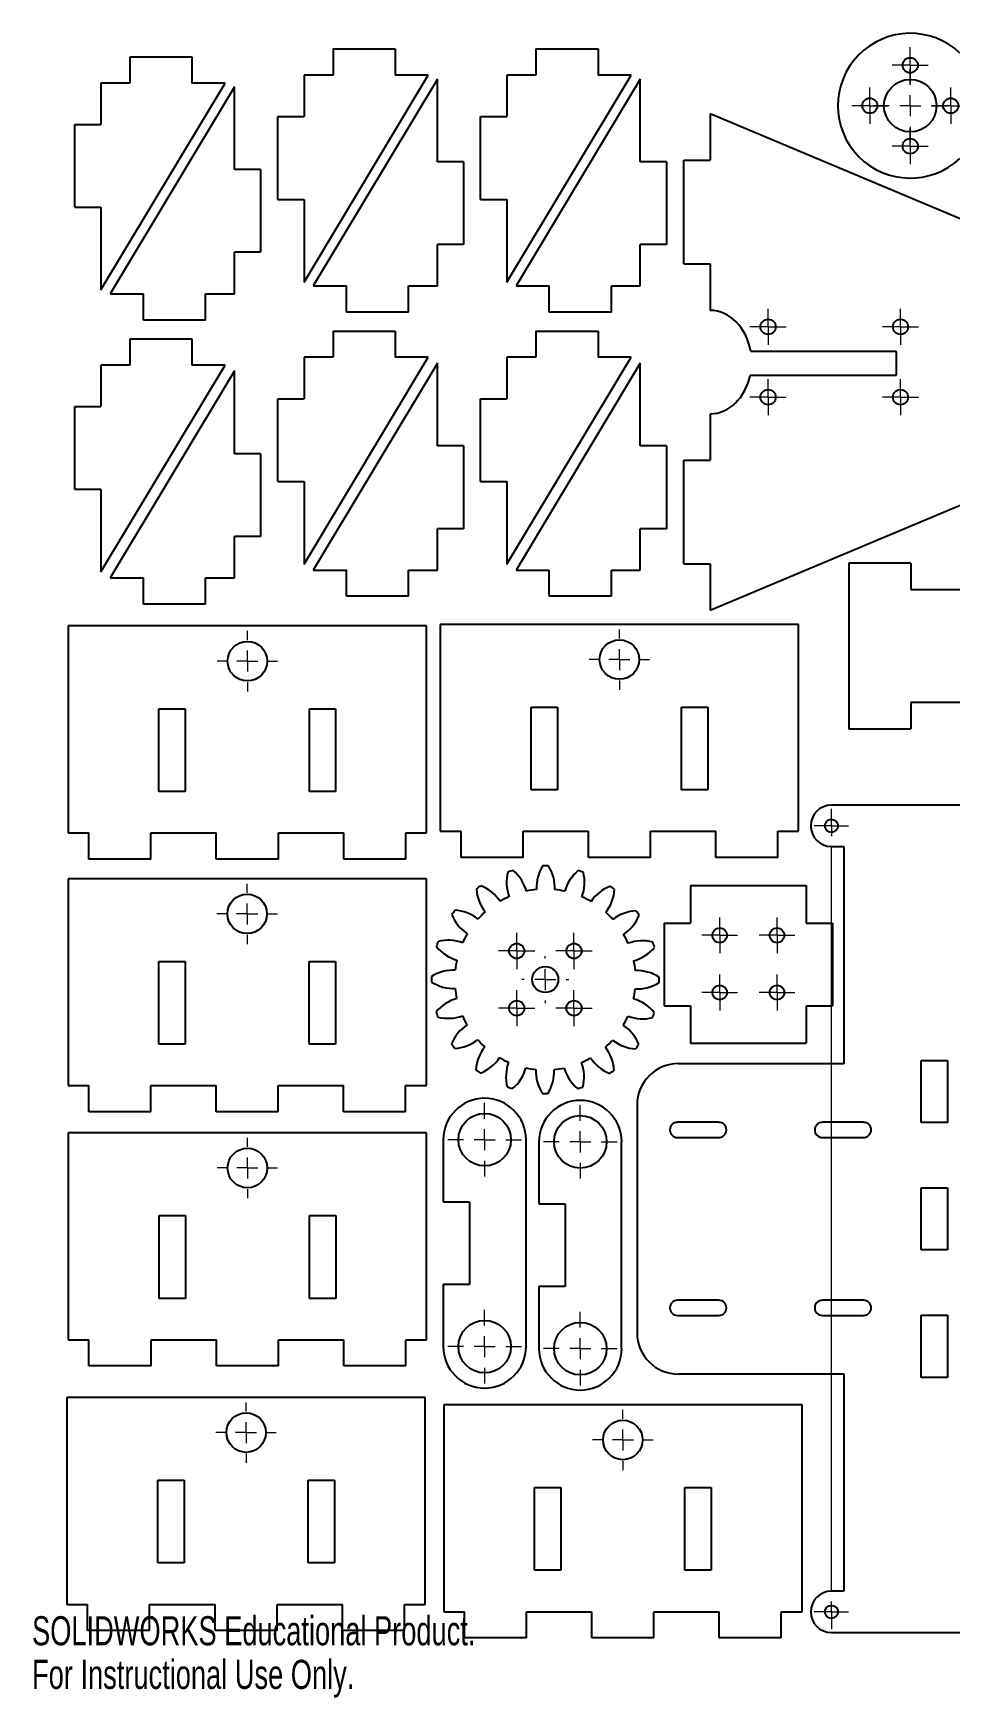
# Model space of a CAD drawing. Header units: inches. Extents: x 0 to 23.9, y 0 to 15.8.
# Drawn here: x 0.01 to 8.73, y 0 to 15.83 of the extents above; entities that cross this region are included whole.
import ezdxf

# ---------------------------------------------------------------- set-up
doc = ezdxf.new("R2010")
doc.units = ezdxf.units.IN
doc.header["$MEASUREMENT"] = 0
doc.styles.add('SLDTEXTSTYLE0', font='TXT', dxfattribs={"width": 0.7})

# ---------------------------------------------------------------- blocks, each defined once
blk = doc.blocks.new('SW_CENTERMARKSYMBOL_0')
at = {"color": 0, "linetype": 'Continuous', "lineweight": 18}
for p, q in [((0, 0.2), (0, 0.2875)), ((-0.2, 0), (-0.2875, 0)), ((0, 0), (-0.1, 0)), ((0, 0), (0, 0.1)), ((0, 0), (0, -0.1)), ((0, 0), (0.1, 0)), ((0.2, 0), (0.2875, 0)), ((0, -0.2), (0, -0.2875))]:
    blk.add_line(p, q, dxfattribs=at)
blk = doc.blocks.new('SW_CENTERMARKSYMBOL_1')
at = {"color": 0, "linetype": 'Continuous', "lineweight": 0}
for p, q in [((0, 0.2), (0, 0.2875)), ((-0.2, 0), (-0.2875, 0)), ((0, 0), (-0.1, 0)), ((0, 0), (0, 0.1)), ((0, 0), (0, -0.1)), ((0, 0), (0.1, 0)), ((0.2, 0), (0.2875, 0)), ((0, -0.2), (0, -0.2875))]:
    blk.add_line(p, q, dxfattribs=at)
blk = doc.blocks.new('SW_CENTERMARKSYMBOL_2')
at = {"color": 0, "linetype": 'Continuous', "lineweight": 0}
for p, q in [((0, 0.2), (0, 0.2875)), ((-0.2, 0), (-0.2875, 0)), ((0, 0), (-0.1, 0)), ((0, 0), (0, 0.1)), ((0, 0), (0, -0.1)), ((0, 0), (0.1, 0)), ((0.2, 0), (0.2875, 0)), ((0, -0.2), (0, -0.2875))]:
    blk.add_line(p, q, dxfattribs=at)
blk = doc.blocks.new('SW_CENTERMARKSYMBOL_3')
at = {"color": 0, "linetype": 'Continuous', "lineweight": 0}
for p, q in [((0, 0.2), (0, 0.2875)), ((-0.2, 0), (-0.2875, 0)), ((0, 0), (-0.1, 0)), ((0, 0), (0, 0.1)), ((0, 0), (0, -0.1)), ((0, 0), (0.1, 0)), ((0.2, 0), (0.2875, 0)), ((0, -0.2), (0, -0.2875))]:
    blk.add_line(p, q, dxfattribs=at)
blk = doc.blocks.new('SW_CENTERMARKSYMBOL_4')
at = {"color": 0, "linetype": 'Continuous', "lineweight": 0}
for p, q in [((0, 0.2), (0, 0.2875)), ((-0.2, 0), (-0.2875, 0)), ((0, 0), (-0.1, 0)), ((0, 0), (0, 0.1)), ((0, 0), (0, -0.1)), ((0, 0), (0.1, 0)), ((0.2, 0), (0.2875, 0)), ((0, -0.2), (0, -0.2875))]:
    blk.add_line(p, q, dxfattribs=at)
blk = doc.blocks.new('SW_CENTERMARKSYMBOL_5')
at = {"color": 0, "linetype": 'Continuous', "lineweight": 0}
for p, q in [((0, 0.2), (0, 0.2875)), ((-0.2, 0), (-0.2875, 0)), ((0, 0), (-0.1, 0)), ((0, 0), (0, 0.1)), ((0, 0), (0, -0.1)), ((0, 0), (0.1, 0)), ((0.2, 0), (0.2875, 0)), ((0, -0.2), (0, -0.2875))]:
    blk.add_line(p, q, dxfattribs=at)
blk = doc.blocks.new('SW_CENTERMARKSYMBOL_6')
at = {"color": 0, "linetype": 'Continuous', "lineweight": 18}
for p, q in [((0, 0.2), (0, 0.224)), ((-0.2, 0), (-0.224, 0)), ((0, 0), (-0.1, 0)), ((0, 0), (0, 0.1)), ((0, 0), (0, -0.1)), ((0, 0), (0.1, 0)), ((0.2, 0), (0.224, 0)), ((0, -0.2), (0, -0.224))]:
    blk.add_line(p, q, dxfattribs=at)
blk = doc.blocks.new('SW_CENTERMARKSYMBOL_7')
at = {"color": 0, "linetype": 'Continuous', "lineweight": 18}
for p, q in [((0, 0.1), (0, 0.172)), ((-0.1, 0), (-0.172, 0)), ((0, 0), (-0.1, 0)), ((0, 0), (0, 0.1)), ((0, 0), (0, -0.1)), ((0, 0), (0.1, 0)), ((0.1, 0), (0.172, 0)), ((0, -0.1), (0, -0.172))]:
    blk.add_line(p, q, dxfattribs=at)
blk = doc.blocks.new('SW_CENTERMARKSYMBOL_8')
at = {"color": 0, "linetype": 'Continuous', "lineweight": 18}
for p, q in [((0, 0.1), (0, 0.172)), ((-0.1, 0), (-0.172, 0)), ((0, 0), (-0.1, 0)), ((0, 0), (0, 0.1)), ((0, 0), (0, -0.1)), ((0, 0), (0.1, 0)), ((0.1, 0), (0.172, 0)), ((0, -0.1), (0, -0.172))]:
    blk.add_line(p, q, dxfattribs=at)
blk = doc.blocks.new('SW_CENTERMARKSYMBOL_9')
at = {"color": 0, "linetype": 'Continuous', "lineweight": 18}
for p, q in [((0, 0.1), (0, 0.172)), ((-0.1, 0), (-0.172, 0)), ((0, 0), (-0.1, 0)), ((0, 0), (0, 0.1)), ((0, 0), (0, -0.1)), ((0, 0), (0.1, 0)), ((0.1, 0), (0.172, 0)), ((0, -0.1), (0, -0.172))]:
    blk.add_line(p, q, dxfattribs=at)
blk = doc.blocks.new('SW_CENTERMARKSYMBOL_10')
at = {"color": 0, "linetype": 'Continuous', "lineweight": 18}
for p, q in [((0, 0.1), (0, 0.172)), ((-0.1, 0), (-0.172, 0)), ((0, 0), (-0.1, 0)), ((0, 0), (0, 0.1)), ((0, 0), (0, -0.1)), ((0, 0), (0.1, 0)), ((0.1, 0), (0.172, 0)), ((0, -0.1), (0, -0.172))]:
    blk.add_line(p, q, dxfattribs=at)
blk = doc.blocks.new('SW_CENTERMARKSYMBOL_11')
at = {"color": 0, "linetype": 'Continuous', "lineweight": 18}
for p, q in [((0, 0.1), (0, 0.163)), ((-0.1, 0), (-0.163, 0)), ((0, 0), (-0.1, 0)), ((0, 0), (0, 0.1)), ((0, 0), (0, -0.1)), ((0, 0), (0.1, 0)), ((0.1, 0), (0.163, 0)), ((0, -7.28), (0, -0.2)), ((0, -7.48), (0, -7.38)), ((-0.1, -7.48), (-0.163, -7.48)), ((0, -7.48), (-0.1, -7.48)), ((0, -7.48), (0, -7.58)), ((0, -7.48), (0.1, -7.48)), ((0, -7.58), (0, -7.643)), ((0.1, -7.48), (0.163, -7.48))]:
    blk.add_line(p, q, dxfattribs=at)
blk = doc.blocks.new('SW_CENTERMARKSYMBOL_17')
at = {"color": 0, "linetype": 'Continuous', "lineweight": 18}
for p, q in [((0, 0.1), (0, 0.172)), ((-0.1, 0), (-0.172, 0)), ((0, 0), (-0.1, 0)), ((0, 0), (0, 0.1)), ((0, 0), (0.1, 0)), ((0, 0), (0, -0.1)), ((0.1, 0), (0.172, 0)), ((0, -0.1), (0, -0.172))]:
    blk.add_line(p, q, dxfattribs=at)
blk = doc.blocks.new('SW_CENTERMARKSYMBOL_18')
at = {"color": 0, "linetype": 'Continuous', "lineweight": 18}
for p, q in [((0, 0.1), (0, 0.172)), ((-0.1, 0), (-0.172, 0)), ((0, 0), (-0.1, 0)), ((0, 0), (0, 0.1)), ((0, 0), (0.1, 0)), ((0, 0), (0, -0.1)), ((0.1, 0), (0.172, 0)), ((0, -0.1), (0, -0.172))]:
    blk.add_line(p, q, dxfattribs=at)
blk = doc.blocks.new('SW_CENTERMARKSYMBOL_19')
at = {"color": 0, "linetype": 'Continuous', "lineweight": 18}
for p, q in [((0, 0.1), (0, 0.172)), ((-0.1, 0), (-0.172, 0)), ((0, 0), (-0.1, 0)), ((0, 0), (0, 0.1)), ((0, 0), (0.1, 0)), ((0, 0), (0, -0.1)), ((0.1, 0), (0.172, 0)), ((0, -0.1), (0, -0.172))]:
    blk.add_line(p, q, dxfattribs=at)
blk = doc.blocks.new('SW_CENTERMARKSYMBOL_20')
at = {"color": 0, "linetype": 'Continuous', "lineweight": 18}
for p, q in [((0, 0.1), (0, 0.172)), ((-0.1, 0), (-0.172, 0)), ((0, 0), (-0.1, 0)), ((0, 0), (0, 0.1)), ((0, 0), (0.1, 0)), ((0, 0), (0, -0.1)), ((0.1, 0), (0.172, 0)), ((0, -0.1), (0, -0.172))]:
    blk.add_line(p, q, dxfattribs=at)
blk = doc.blocks.new('SW_CENTERMARKSYMBOL_32')
at = {"color": 0, "linetype": 'Continuous', "lineweight": 0}
for p, q in [((0, 0.2), (0, 0.35)), ((-0.2, 0), (-0.35, 0)), ((0, 0), (-0.1, 0)), ((0, 0), (0, 0.1)), ((0, 0), (0, -0.1)), ((0, 0), (0.1, 0)), ((0.2, 0), (0.35, 0)), ((0, -0.2), (0, -0.35))]:
    blk.add_line(p, q, dxfattribs=at)
blk = doc.blocks.new('SW_CENTERMARKSYMBOL_34')
at = {"color": 0, "linetype": 'Continuous', "lineweight": 0}
for p, q in [((0, 0.1), (0, 0.172)), ((-0.1, 0), (-0.172, 0)), ((0, 0), (-0.1, 0)), ((0, 0), (0, 0.1)), ((0, 0), (0, -0.1)), ((0, 0), (0.1, 0)), ((0.1, 0), (0.172, 0)), ((0, -0.1), (0, -0.172))]:
    blk.add_line(p, q, dxfattribs=at)
blk = doc.blocks.new('SW_CENTERMARKSYMBOL_35')
at = {"color": 0, "linetype": 'Continuous', "lineweight": 0}
for p, q in [((0, 0.1), (0, 0.172)), ((-0.1, 0), (-0.172, 0)), ((0, 0), (-0.1, 0)), ((0, 0), (0, 0.1)), ((0, 0), (0, -0.1)), ((0, 0), (0.1, 0)), ((0.1, 0), (0.172, 0)), ((0, -0.1), (0, -0.172))]:
    blk.add_line(p, q, dxfattribs=at)
blk = doc.blocks.new('SW_CENTERMARKSYMBOL_36')
at = {"color": 0, "linetype": 'Continuous', "lineweight": 0}
for p, q in [((0, 0.1), (0, 0.172)), ((-0.1, 0), (-0.172, 0)), ((0, 0), (-0.1, 0)), ((0, 0), (0, 0.1)), ((0, 0), (0, -0.1)), ((0, 0), (0.1, 0)), ((0.1, 0), (0.172, 0)), ((0, -0.1), (0, -0.172))]:
    blk.add_line(p, q, dxfattribs=at)
blk = doc.blocks.new('SW_CENTERMARKSYMBOL_37')
at = {"color": 0, "linetype": 'Continuous', "lineweight": 0}
for p, q in [((0, 0.1), (0, 0.172)), ((-0.1, 0), (-0.172, 0)), ((0, 0), (-0.1, 0)), ((0, 0), (0, 0.1)), ((0, 0), (0, -0.1)), ((0, 0), (0.1, 0)), ((0.1, 0), (0.172, 0)), ((0, -0.1), (0, -0.172))]:
    blk.add_line(p, q, dxfattribs=at)
blk = doc.blocks.new('SW_CENTERMARKSYMBOL_50')
at = {"color": 0, "linetype": 'Continuous', "lineweight": 18}
for p, q in [((0, 0.2), (0, 0.35)), ((-0.2, 0), (-0.35, 0)), ((0, 0), (-0.1, 0)), ((0, 0), (0, 0.1)), ((0, 0), (0, -0.1)), ((0, 0), (0.1, 0)), ((0.2, 0), (0.35, 0)), ((0, -0.2), (0, -0.35))]:
    blk.add_line(p, q, dxfattribs=at)
blk = doc.blocks.new('SW_CENTERMARKSYMBOL_51')
at = {"color": 0, "linetype": 'Continuous', "lineweight": 18}
for p, q in [((0, 0.2), (0, 0.35)), ((-0.2, 0), (-0.35, 0)), ((0, 0), (-0.1, 0)), ((0, 0), (0, 0.1)), ((0, 0), (0, -0.1)), ((0, 0), (0.1, 0)), ((0.2, 0), (0.35, 0)), ((0, -0.2), (0, -0.35))]:
    blk.add_line(p, q, dxfattribs=at)
blk = doc.blocks.new('SW_CENTERMARKSYMBOL_52')
at = {"color": 0, "linetype": 'Continuous', "lineweight": 0}
for p, q in [((0, 0.2), (0, 0.35)), ((-0.2, 0), (-0.35, 0)), ((0, 0), (-0.1, 0)), ((0, 0), (0, 0.1)), ((0, 0), (0, -0.1)), ((0, 0), (0.1, 0)), ((0.2, 0), (0.35, 0)), ((0, -0.2), (0, -0.35))]:
    blk.add_line(p, q, dxfattribs=at)
blk = doc.blocks.new('SW_CENTERMARKSYMBOL_53')
at = {"color": 0, "linetype": 'Continuous', "lineweight": 0}
for p, q in [((0, 0.2), (0, 0.35)), ((-0.2, 0), (-0.35, 0)), ((0, 0), (-0.1, 0)), ((0, 0), (0, 0.1)), ((0, 0), (0, -0.1)), ((0, 0), (0.1, 0)), ((0.2, 0), (0.35, 0)), ((0, -0.2), (0, -0.35))]:
    blk.add_line(p, q, dxfattribs=at)
blk = doc.blocks.new('SW_CENTERMARKSYMBOL_54')
at = {"color": 0, "linetype": 'Continuous', "lineweight": 18}
for p, q in [((0, 0.1), (0, 0.17)), ((-0.1, 0), (-0.17, 0)), ((0, 0), (-0.1, 0)), ((0, 0), (0, 0.1)), ((0, 0), (0, -0.1)), ((0, 0), (0.1, 0)), ((0.1, 0), (0.17, 0)), ((0, -0.1), (0, -0.17))]:
    blk.add_line(p, q, dxfattribs=at)
blk = doc.blocks.new('SW_CENTERMARKSYMBOL_55')
at = {"color": 0, "linetype": 'Continuous', "lineweight": 18}
for p, q in [((0, 0.1), (0, 0.17)), ((-0.1, 0), (-0.17, 0)), ((0, 0), (-0.1, 0)), ((0, 0), (0, 0.1)), ((0, 0), (0, -0.1)), ((0, 0), (0.1, 0)), ((0.1, 0), (0.17, 0)), ((0, -0.1), (0, -0.17))]:
    blk.add_line(p, q, dxfattribs=at)
blk = doc.blocks.new('SW_CENTERMARKSYMBOL_56')
at = {"color": 0, "linetype": 'Continuous', "lineweight": 18}
for p, q in [((0, 0.1), (0, 0.17)), ((-0.1, 0), (-0.17, 0)), ((0, 0), (-0.1, 0)), ((0, 0), (0, 0.1)), ((0, 0), (0, -0.1)), ((0, 0), (0.1, 0)), ((0.1, 0), (0.17, 0)), ((0, -0.1), (0, -0.17))]:
    blk.add_line(p, q, dxfattribs=at)
blk = doc.blocks.new('SW_CENTERMARKSYMBOL_57')
at = {"color": 0, "linetype": 'Continuous', "lineweight": 18}
for p, q in [((0, 0.1), (0, 0.17)), ((-0.1, 0), (-0.17, 0)), ((0, 0), (-0.1, 0)), ((0, 0), (0, 0.1)), ((0, 0), (0, -0.1)), ((0, 0), (0.1, 0)), ((0.1, 0), (0.17, 0)), ((0, -0.1), (0, -0.17))]:
    blk.add_line(p, q, dxfattribs=at)

msp = doc.modelspace()

# ---------------------------------------------------------------- linework, layer by layer
at = {"color": 7, "linetype": 'Continuous', "lineweight": 25}
for p, q in [((2.864, 15.685), (2.864, 15.435)), ((2.864, 15.685), (3.455, 15.685)), ((3.455, 15.685), (3.455, 15.435)), ((4.795, 15.685), (4.795, 15.435)), ((4.795, 15.685), (5.386, 15.685)), ((5.386, 15.685), (5.386, 15.435)), ((0.932, 15.611), (0.932, 15.361)), ((0.932, 15.611), (1.522, 15.611)), ((1.522, 15.611), (1.522, 15.361)), ((2.588, 13.466), (3.77, 15.435)), ((2.588, 15.435), (2.588, 15.041)), ((2.864, 15.435), (2.588, 15.435)), ((3.857, 15.399), (2.676, 13.43)), ((3.77, 15.435), (3.455, 15.435)), ((3.857, 14.611), (3.857, 15.399)), ((4.519, 13.466), (5.7, 15.435)), ((4.519, 15.435), (4.519, 15.041)), ((4.795, 15.435), (4.519, 15.435)), ((5.788, 15.399), (4.607, 13.43)), ((5.7, 15.435), (5.386, 15.435)), ((5.788, 14.611), (5.788, 15.399)), ((0.656, 13.392), (1.837, 15.361)), ((0.656, 15.361), (0.656, 14.967)), ((0.932, 15.361), (0.656, 15.361)), ((1.925, 15.325), (0.744, 13.356)), ((1.837, 15.361), (1.522, 15.361)), ((1.925, 14.538), (1.925, 15.325)), ((9.603, 13.744), (6.453, 15.069)), ((6.453, 15.069), (6.453, 14.626)), ((0.406, 14.18), (0.406, 14.967)), ((0.406, 14.967), (0.656, 14.967)), ((2.338, 14.254), (2.338, 15.041)), ((2.338, 15.041), (2.588, 15.041)), ((4.269, 14.254), (4.269, 15.041)), ((4.269, 15.041), (4.519, 15.041)), ((4.107, 14.611), (3.857, 14.611)), ((4.107, 14.611), (4.107, 13.824)), ((6.038, 14.611), (5.788, 14.611)), ((6.038, 14.611), (6.038, 13.824)), ((6.203, 13.641), (6.203, 14.626)), ((6.203, 14.626), (6.453, 14.626)), ((2.175, 14.538), (1.925, 14.538)), ((2.175, 14.538), (2.175, 13.75)), ((0.406, 14.18), (0.656, 14.18)), ((0.656, 14.18), (0.656, 13.392)), ((2.338, 14.254), (2.588, 14.254)), ((2.588, 14.254), (2.588, 13.466)), ((4.269, 14.254), (4.519, 14.254)), ((4.519, 14.254), (4.519, 13.466)), ((4.107, 13.824), (3.857, 13.824)), ((3.857, 13.43), (3.857, 13.824)), ((6.038, 13.824), (5.788, 13.824)), ((5.788, 13.43), (5.788, 13.824)), ((2.175, 13.75), (1.925, 13.75)), ((1.925, 13.356), (1.925, 13.75)), ((6.203, 13.641), (6.453, 13.641)), ((6.453, 13.641), (6.453, 13.198)), ((0.744, 13.356), (1.059, 13.356)), ((1.059, 13.106), (1.059, 13.356)), ((1.649, 13.106), (1.649, 13.356)), ((1.649, 13.356), (1.925, 13.356)), ((2.676, 13.43), (2.991, 13.43)), ((2.991, 13.18), (2.991, 13.43)), ((3.582, 13.18), (3.582, 13.43)), ((3.582, 13.43), (3.857, 13.43)), ((4.607, 13.43), (4.922, 13.43)), ((4.922, 13.18), (4.922, 13.43)), ((5.513, 13.18), (5.513, 13.43)), ((5.513, 13.43), (5.788, 13.43)), ((3.582, 13.18), (2.991, 13.18)), ((5.513, 13.18), (4.922, 13.18)), ((1.649, 13.106), (1.059, 13.106)), ((2.864, 13.001), (2.864, 12.751)), ((2.864, 13.001), (3.455, 13.001)), ((3.455, 13.001), (3.455, 12.751)), ((4.795, 13.001), (4.795, 12.751)), ((4.795, 13.001), (5.386, 13.001)), ((5.386, 13.001), (5.386, 12.751)), ((0.932, 12.927), (0.932, 12.677)), ((0.932, 12.927), (1.522, 12.927)), ((1.522, 12.927), (1.522, 12.677)), ((0.656, 10.709), (1.837, 12.677)), ((0.656, 12.677), (0.656, 12.283)), ((0.932, 12.677), (0.656, 12.677)), ((1.837, 12.677), (1.522, 12.677)), ((2.588, 10.782), (3.77, 12.751)), ((2.588, 12.751), (2.588, 12.357)), ((2.864, 12.751), (2.588, 12.751)), ((3.857, 12.695), (2.676, 10.727)), ((3.77, 12.751), (3.455, 12.751)), ((3.857, 11.908), (3.857, 12.695)), ((4.519, 10.782), (5.7, 12.751)), ((4.519, 12.751), (4.519, 12.357)), ((4.795, 12.751), (4.519, 12.751)), ((5.788, 12.695), (4.607, 10.727)), ((5.7, 12.751), (5.386, 12.751)), ((5.788, 11.908), (5.788, 12.695)), ((8.225, 12.806), (6.839, 12.806)), ((8.225, 12.581), (8.225, 12.806)), ((1.925, 12.622), (0.744, 10.653)), ((1.925, 11.834), (1.925, 12.622)), ((6.834, 12.581), (8.225, 12.581)), ((2.338, 11.57), (2.338, 12.357)), ((2.338, 12.357), (2.588, 12.357)), ((4.269, 11.57), (4.269, 12.357)), ((4.269, 12.357), (4.519, 12.357)), ((0.406, 11.496), (0.406, 12.283)), ((0.406, 12.283), (0.656, 12.283)), ((6.453, 12.214), (6.453, 11.771)), ((4.107, 11.908), (3.857, 11.908)), ((4.107, 11.908), (4.107, 11.12)), ((6.038, 11.908), (5.788, 11.908)), ((6.038, 11.908), (6.038, 11.12)), ((2.175, 11.834), (1.925, 11.834)), ((2.175, 11.834), (2.175, 11.047)), ((6.203, 10.787), (6.203, 11.771)), ((6.203, 11.771), (6.453, 11.771)), ((2.338, 11.57), (2.588, 11.57)), ((2.588, 11.57), (2.588, 10.782)), ((4.269, 11.57), (4.519, 11.57)), ((4.519, 11.57), (4.519, 10.782)), ((6.453, 10.344), (9.603, 11.669)), ((0.406, 11.496), (0.656, 11.496)), ((0.656, 11.496), (0.656, 10.709)), ((4.107, 11.12), (3.857, 11.12)), ((3.857, 10.727), (3.857, 11.12)), ((6.038, 11.12), (5.788, 11.12)), ((5.788, 10.727), (5.788, 11.12)), ((2.175, 11.047), (1.925, 11.047)), ((1.925, 10.653), (1.925, 11.047)), ((6.203, 10.787), (6.453, 10.787)), ((6.453, 10.787), (6.453, 10.344)), ((7.774, 10.791), (7.774, 9.216)), ((8.364, 10.791), (7.774, 10.791)), ((8.364, 10.791), (8.364, 10.541)), ((0.744, 10.653), (1.059, 10.653)), ((1.059, 10.403), (1.059, 10.653)), ((1.649, 10.403), (1.649, 10.653)), ((1.649, 10.653), (1.925, 10.653)), ((2.676, 10.727), (2.991, 10.727)), ((2.991, 10.477), (2.991, 10.727)), ((3.582, 10.477), (3.582, 10.727)), ((3.582, 10.727), (3.857, 10.727)), ((4.607, 10.727), (4.922, 10.727)), ((4.922, 10.477), (4.922, 10.727)), ((5.513, 10.477), (5.513, 10.727)), ((5.513, 10.727), (5.788, 10.727)), ((3.582, 10.477), (2.991, 10.477)), ((5.513, 10.477), (4.922, 10.477)), ((8.364, 10.541), (9.152, 10.541)), ((1.649, 10.403), (1.059, 10.403)), ((3.753, 10.195), (0.344, 10.195)), ((0.344, 10.195), (0.344, 8.226)), ((3.753, 8.226), (3.753, 10.195)), ((7.294, 10.21), (3.885, 10.21)), ((3.885, 10.21), (3.885, 8.241)), ((7.294, 8.241), (7.294, 10.21)), ((1.208, 9.407), (1.458, 9.407)), ((1.208, 8.62), (1.208, 9.407)), ((1.458, 9.407), (1.458, 8.62)), ((2.639, 9.407), (2.889, 9.407)), ((2.639, 8.62), (2.639, 9.407)), ((2.889, 9.407), (2.889, 8.62)), ((4.749, 9.423), (4.999, 9.423)), ((4.749, 8.635), (4.749, 9.423)), ((4.999, 9.423), (4.999, 8.635)), ((6.18, 9.423), (6.43, 9.423)), ((6.18, 8.635), (6.18, 9.423)), ((6.43, 9.423), (6.43, 8.635)), ((9.152, 9.466), (8.364, 9.466)), ((8.364, 9.466), (8.364, 9.216)), ((7.774, 9.216), (8.364, 9.216)), ((1.458, 8.62), (1.208, 8.62)), ((2.889, 8.62), (2.639, 8.62)), ((4.999, 8.635), (4.749, 8.635)), ((6.43, 8.635), (6.18, 8.635)), ((15.718, 8.49), (7.607, 8.49)), ((3.885, 8.241), (4.082, 8.241)), ((4.082, 7.991), (4.082, 8.241)), ((4.672, 8.241), (5.294, 8.241)), ((4.672, 7.991), (4.672, 8.241)), ((5.294, 7.991), (5.294, 8.241)), ((5.885, 8.241), (6.507, 8.241)), ((5.885, 7.991), (5.885, 8.241)), ((6.507, 7.991), (6.507, 8.241)), ((7.097, 8.241), (7.294, 8.241)), ((7.097, 7.991), (7.097, 8.241)), ((0.344, 8.226), (0.541, 8.226)), ((0.541, 7.976), (0.541, 8.226)), ((1.131, 8.226), (1.753, 8.226)), ((1.131, 7.976), (1.131, 8.226)), ((1.753, 7.976), (1.753, 8.226)), ((2.344, 8.226), (2.966, 8.226)), ((2.344, 7.976), (2.344, 8.226)), ((2.966, 7.976), (2.966, 8.226)), ((3.557, 8.226), (3.753, 8.226)), ((3.557, 7.976), (3.557, 8.226)), ((7.607, 8.096), (7.725, 8.096)), ((7.725, 8.096), (7.725, 6.029)), ((1.131, 7.976), (0.541, 7.976)), ((2.344, 7.976), (1.753, 7.976)), ((3.557, 7.976), (2.966, 7.976)), ((4.672, 7.991), (4.082, 7.991)), ((5.885, 7.991), (5.294, 7.991)), ((7.097, 7.991), (6.507, 7.991)), ((3.752, 7.79), (0.343, 7.79)), ((0.343, 7.79), (0.343, 5.821)), ((3.752, 5.821), (3.752, 7.79)), ((6.265, 7.724), (7.368, 7.724)), ((6.265, 7.724), (6.265, 7.368)), ((7.368, 7.724), (7.368, 7.368)), ((6.015, 7.368), (6.015, 6.58)), ((6.015, 7.368), (6.265, 7.368)), ((7.368, 7.368), (7.618, 7.368)), ((7.618, 7.368), (7.618, 6.58)), ((1.207, 7.002), (1.457, 7.002)), ((1.207, 6.215), (1.207, 7.002)), ((1.457, 7.002), (1.457, 6.215)), ((2.638, 7.002), (2.888, 7.002)), ((2.638, 6.215), (2.638, 7.002)), ((2.888, 7.002), (2.888, 6.215)), ((6.015, 6.58), (6.265, 6.58)), ((6.265, 6.58), (6.265, 6.224)), ((7.368, 6.58), (7.618, 6.58)), ((7.368, 6.58), (7.368, 6.224)), ((1.457, 6.215), (1.207, 6.215)), ((2.888, 6.215), (2.638, 6.215)), ((6.265, 6.224), (7.368, 6.224)), ((7.725, 6.029), (6.151, 6.029)), ((8.46, 5.47), (8.46, 6.061)), ((8.46, 6.061), (8.71, 6.061)), ((8.71, 6.061), (8.71, 5.47)), ((0.343, 5.821), (0.539, 5.821)), ((0.539, 5.571), (0.539, 5.821)), ((1.13, 5.821), (1.752, 5.821)), ((1.13, 5.571), (1.13, 5.821)), ((1.752, 5.571), (1.752, 5.821)), ((2.343, 5.821), (2.965, 5.821)), ((2.343, 5.571), (2.343, 5.821)), ((2.965, 5.571), (2.965, 5.821)), ((3.555, 5.821), (3.752, 5.821)), ((3.555, 5.571), (3.555, 5.821)), ((1.13, 5.571), (0.539, 5.571)), ((2.343, 5.571), (1.752, 5.571)), ((3.555, 5.571), (2.965, 5.571)), ((5.757, 5.636), (5.757, 3.47)), ((6.535, 5.472), (6.142, 5.472)), ((7.913, 5.472), (7.52, 5.472)), ((8.71, 5.47), (8.46, 5.47)), ((3.754, 5.371), (0.345, 5.371)), ((0.345, 5.371), (0.345, 3.403)), ((3.754, 3.403), (3.754, 5.371)), ((3.913, 5.306), (3.913, 4.715)), ((4.701, 3.337), (4.701, 5.306)), ((4.823, 5.286), (4.823, 4.696)), ((5.61, 3.318), (5.61, 5.286)), ((6.142, 5.327), (6.535, 5.327)), ((7.52, 5.327), (7.913, 5.327)), ((8.46, 4.258), (8.46, 4.848)), ((8.46, 4.848), (8.71, 4.848)), ((8.71, 4.848), (8.71, 4.258)), ((3.913, 4.715), (4.163, 4.715)), ((4.163, 4.715), (4.163, 3.928)), ((4.823, 4.696), (5.073, 4.696)), ((5.073, 4.696), (5.073, 3.908)), ((1.209, 4.584), (1.459, 4.584)), ((1.209, 3.796), (1.209, 4.584)), ((1.459, 4.584), (1.459, 3.796)), ((2.64, 4.584), (2.89, 4.584)), ((2.64, 3.796), (2.64, 4.584)), ((2.89, 4.584), (2.89, 3.796)), ((8.71, 4.258), (8.46, 4.258)), ((4.163, 3.928), (3.913, 3.928)), ((3.913, 3.928), (3.913, 3.337)), ((5.073, 3.908), (4.823, 3.908)), ((4.823, 3.908), (4.823, 3.318)), ((1.459, 3.796), (1.209, 3.796)), ((2.89, 3.796), (2.64, 3.796)), ((6.535, 3.779), (6.142, 3.779)), ((7.913, 3.779), (7.52, 3.779)), ((6.142, 3.634), (6.535, 3.634)), ((7.52, 3.634), (7.913, 3.634)), ((8.46, 3.045), (8.46, 3.636)), ((8.46, 3.636), (8.71, 3.636)), ((8.71, 3.636), (8.71, 3.045)), ((0.345, 3.403), (0.541, 3.403)), ((0.541, 3.153), (0.541, 3.403)), ((1.132, 3.403), (1.754, 3.403)), ((1.132, 3.153), (1.132, 3.403)), ((1.754, 3.153), (1.754, 3.403)), ((2.345, 3.403), (2.967, 3.403)), ((2.345, 3.153), (2.345, 3.403)), ((2.967, 3.153), (2.967, 3.403)), ((3.557, 3.403), (3.754, 3.403)), ((3.557, 3.153), (3.557, 3.403)), ((1.132, 3.153), (0.541, 3.153)), ((2.345, 3.153), (1.754, 3.153)), ((3.557, 3.153), (2.967, 3.153)), ((6.151, 3.077), (7.725, 3.077)), ((7.725, 3.077), (7.725, 1.01)), ((8.71, 3.045), (8.46, 3.045)), ((3.741, 2.854), (0.332, 2.854)), ((0.332, 2.854), (0.332, 0.885)), ((3.741, 0.885), (3.741, 2.854)), ((7.327, 2.784), (3.917, 2.784)), ((3.917, 2.784), (3.917, 0.815)), ((7.327, 0.815), (7.327, 2.784)), ((1.196, 2.066), (1.446, 2.066)), ((1.196, 1.279), (1.196, 2.066)), ((1.446, 2.066), (1.446, 1.279)), ((2.627, 2.066), (2.877, 2.066)), ((2.627, 1.279), (2.627, 2.066)), ((2.877, 2.066), (2.877, 1.279)), ((4.782, 1.996), (5.032, 1.996)), ((4.782, 1.209), (4.782, 1.996)), ((5.032, 1.996), (5.032, 1.209)), ((6.213, 1.996), (6.463, 1.996)), ((6.213, 1.209), (6.213, 1.996)), ((6.463, 1.996), (6.463, 1.209)), ((1.446, 1.279), (1.196, 1.279)), ((2.877, 1.279), (2.627, 1.279)), ((5.032, 1.209), (4.782, 1.209)), ((6.463, 1.209), (6.213, 1.209)), ((7.725, 1.01), (7.607, 1.01)), ((0.332, 0.885), (0.529, 0.885)), ((0.529, 0.635), (0.529, 0.885)), ((1.119, 0.885), (1.741, 0.885)), ((1.119, 0.635), (1.119, 0.885)), ((1.741, 0.635), (1.741, 0.885)), ((2.332, 0.885), (2.954, 0.885)), ((2.332, 0.635), (2.332, 0.885)), ((2.954, 0.635), (2.954, 0.885)), ((3.545, 0.885), (3.741, 0.885)), ((3.545, 0.635), (3.545, 0.885)), ((3.917, 0.815), (4.114, 0.815)), ((4.114, 0.565), (4.114, 0.815)), ((4.705, 0.815), (5.327, 0.815)), ((4.705, 0.565), (4.705, 0.815)), ((5.327, 0.565), (5.327, 0.815)), ((5.917, 0.815), (6.54, 0.815)), ((5.917, 0.565), (5.917, 0.815)), ((6.54, 0.565), (6.54, 0.815)), ((7.13, 0.815), (7.327, 0.815)), ((7.13, 0.565), (7.13, 0.815)), ((1.119, 0.635), (0.529, 0.635)), ((2.332, 0.635), (1.741, 0.635)), ((3.545, 0.635), (2.954, 0.635)), ((4.705, 0.565), (4.114, 0.565)), ((5.917, 0.565), (5.327, 0.565)), ((7.13, 0.565), (6.54, 0.565)), ((7.607, 0.616), (15.718, 0.616))]:
    msp.add_line(p, q, dxfattribs=at)
for centre, radius in [((8.357, 15.53), 0.072), ((8.357, 15.145), 0.25), ((7.972, 15.145), 0.072), ((8.742, 15.145), 0.072), ((8.357, 14.76), 0.072), ((7.004, 13.041), 0.072), ((8.264, 13.041), 0.072), ((7.004, 12.372), 0.072), ((8.264, 12.372), 0.072), ((2.049, 9.86), 0.188), ((5.589, 9.875), 0.188), ((7.607, 8.293), 0.0625), ((2.047, 7.455), 0.188), ((6.544, 7.251), 0.07), ((7.089, 7.251), 0.07), ((4.612, 7.102), 0.072), ((5.157, 7.102), 0.072), ((4.884, 6.83), 0.124), ((6.544, 6.707), 0.07), ((7.089, 6.707), 0.07), ((4.612, 6.558), 0.072), ((5.157, 6.558), 0.072), ((4.307, 5.306), 0.25), ((5.217, 5.286), 0.25), ((2.049, 5.037), 0.188), ((4.307, 3.337), 0.25), ((5.217, 3.318), 0.25), ((2.037, 2.519), 0.188), ((5.622, 2.449), 0.188), ((7.607, 0.813), 0.0625)]:
    msp.add_circle(centre, radius, dxfattribs=at)
for centre, radius, start, end in [((8.357, 15.145), 0.689, 46.6582, 313.3418), ((7.607, 8.293), 0.197, 90, 270), ((4.909, 7.754), 0.394, 165.6225, 200.1156), ((4.884, 6.83), 1.083, 106.4642, 109.222), ((4.325, 7.566), 0.394, 15.5705, 50.0636), ((5.194, 7.702), 0.394, 147.6225, 182.1156), ((4.884, 6.83), 1.083, 88.4642, 91.222), ((4.58, 7.703), 0.394, 357.5705, 32.0636), ((5.448, 7.563), 0.394, 129.6225, 164.1156), ((4.884, 6.83), 1.083, 70.4642, 73.222), ((4.864, 7.755), 0.394, 339.5705, 14.0636), ((4.884, 6.83), 1.083, 124.4642, 127.222), ((4.622, 7.717), 0.394, 183.6225, 218.1156), ((4.125, 7.357), 0.394, 33.5705, 68.0636), ((4.884, 6.83), 0.861, 113.5993, 120.0868), ((4.884, 6.83), 0.861, 95.5993, 102.0868), ((4.884, 6.83), 0.861, 77.5993, 84.0868), ((4.884, 6.83), 0.861, 59.5993, 66.0868), ((5.647, 7.353), 0.394, 111.6225, 146.1156), ((5.151, 7.715), 0.394, 321.5705, 356.0636), ((4.884, 6.83), 1.083, 52.4642, 55.222), ((4.884, 6.83), 1.083, 142.4642, 145.222), ((4.361, 7.593), 0.394, 201.6225, 236.1156), ((3.999, 7.097), 0.394, 51.5705, 86.0636), ((4.884, 6.83), 0.861, 131.5993, 138.0868), ((4.884, 6.83), 0.861, 41.5993, 48.0868), ((5.771, 7.092), 0.394, 93.6225, 128.1156), ((4.884, 6.83), 1.083, 34.4642, 37.222), ((5.412, 7.59), 0.394, 303.5705, 338.0636), ((4.884, 6.83), 1.083, 160.4642, 163.222), ((4.151, 7.394), 0.394, 219.6225, 254.1156), ((3.96, 6.81), 0.394, 69.5705, 104.0636), ((4.884, 6.83), 0.861, 149.5993, 156.0868), ((4.884, 6.83), 0.861, 23.5993, 30.0868), ((5.809, 6.805), 0.394, 75.6225, 110.1156), ((5.621, 7.389), 0.394, 285.5705, 320.0636), ((4.884, 6.83), 1.083, 16.4642, 19.222), ((4.884, 6.83), 0.861, 167.5993, 174.0868), ((4.884, 6.83), 0.861, 5.5993, 12.0868), ((4.011, 6.525), 0.394, 87.5705, 122.0636), ((4.884, 6.83), 1.083, 178.4642, 181.222), ((5.756, 6.521), 0.394, 57.6225, 92.1156), ((4.884, 6.83), 1.083, 358.4642, 1.222), ((4.013, 7.139), 0.394, 237.6225, 272.1156), ((4.884, 6.83), 0.861, 185.5993, 192.0868), ((4.884, 6.83), 0.861, 347.5993, 354.0868), ((5.758, 7.135), 0.394, 267.5705, 302.0636), ((4.148, 6.27), 0.394, 105.5705, 140.0636), ((4.884, 6.83), 1.083, 196.4642, 199.222), ((5.618, 6.266), 0.394, 39.6225, 74.1156), ((4.884, 6.83), 1.083, 340.4642, 343.222), ((3.96, 6.855), 0.394, 255.6225, 290.1156), ((4.357, 6.07), 0.394, 123.5705, 158.0636), ((4.884, 6.83), 0.861, 203.5993, 210.0868), ((4.884, 6.83), 0.861, 329.5993, 336.0868), ((5.408, 6.067), 0.394, 21.6225, 56.1156), ((5.809, 6.85), 0.394, 249.5705, 284.0636), ((4.884, 6.83), 1.083, 214.4642, 217.222), ((3.997, 6.568), 0.394, 273.6225, 308.1156), ((4.617, 5.944), 0.394, 141.5705, 176.0636), ((4.884, 6.83), 0.861, 221.5993, 228.0868), ((4.884, 6.83), 0.861, 311.5993, 318.0868), ((5.146, 5.943), 0.394, 3.6225, 38.1156), ((5.77, 6.563), 0.394, 231.5705, 266.0636), ((4.884, 6.83), 1.083, 322.4642, 325.222), ((4.122, 6.307), 0.394, 291.6225, 326.1156), ((4.884, 6.83), 0.861, 239.5993, 246.0868), ((4.904, 5.905), 0.394, 159.5705, 194.0636), ((4.884, 6.83), 0.861, 293.5993, 300.0868), ((4.859, 5.905), 0.394, 345.6225, 20.1156), ((5.644, 6.302), 0.394, 213.5705, 248.0636), ((6.151, 5.636), 0.394, 90, 180), ((4.884, 6.83), 1.083, 232.4642, 235.222), ((4.321, 6.097), 0.394, 309.6225, 344.1156), ((4.884, 6.83), 0.861, 257.5993, 264.0868), ((5.189, 5.957), 0.394, 177.5705, 212.0636), ((4.575, 5.958), 0.394, 327.6225, 2.1156), ((4.884, 6.83), 0.861, 275.5993, 282.0868), ((5.444, 6.094), 0.394, 195.5705, 230.0636), ((4.884, 6.83), 1.083, 304.4642, 307.222), ((4.884, 6.83), 1.083, 250.4642, 253.222), ((4.884, 6.83), 1.083, 268.4642, 271.222), ((4.884, 6.83), 1.083, 286.4642, 289.222), ((4.307, 5.306), 0.394, 90, 180), ((4.307, 5.306), 0.394, 0, 90), ((5.217, 5.286), 0.394, 90, 180), ((5.217, 5.286), 0.394, 0, 90), ((6.142, 5.399), 0.0722, 90, 270), ((6.535, 5.399), 0.0722, 270, 90), ((7.52, 5.399), 0.0722, 90, 270), ((7.913, 5.399), 0.0722, 270, 90), ((6.142, 3.706), 0.0722, 90, 270), ((6.535, 3.706), 0.0722, 270, 90), ((7.52, 3.706), 0.0722, 90, 270), ((7.913, 3.706), 0.0722, 270, 90), ((4.307, 3.337), 0.394, 180, 270), ((4.307, 3.337), 0.394, 270, 0), ((6.151, 3.47), 0.394, 180, 270), ((5.217, 3.318), 0.394, 180, 270), ((5.217, 3.318), 0.394, 270, 0), ((7.607, 0.813), 0.197, 90, 270)]:
    msp.add_arc(centre, radius, start, end, dxfattribs=at)
for start_param, end_param in [(1.775421, 3.141593), (0, 1.313983)]:
    msp.add_ellipse((6.453, 12.706), major_axis=(0, -0.492), ratio=0.8, start_param=start_param, end_param=end_param, dxfattribs=at)

# ---------------------------------------------------------------- block references
at = {"color": 7, "linetype": 'Continuous', "lineweight": 0}
for name, p in [('SW_CENTERMARKSYMBOL_34', (8.357, 15.53)), ('SW_CENTERMARKSYMBOL_32', (8.357, 15.145)), ('SW_CENTERMARKSYMBOL_35', (7.972, 15.145)), ('SW_CENTERMARKSYMBOL_37', (8.742, 15.145)), ('SW_CENTERMARKSYMBOL_36', (8.357, 14.76)), ('SW_CENTERMARKSYMBOL_5', (5.589, 9.875)), ('SW_CENTERMARKSYMBOL_3', (2.047, 7.455)), ('SW_CENTERMARKSYMBOL_52', (4.307, 5.306)), ('SW_CENTERMARKSYMBOL_2', (2.049, 5.037)), ('SW_CENTERMARKSYMBOL_53', (4.307, 3.337)), ('SW_CENTERMARKSYMBOL_1', (2.037, 2.519)), ('SW_CENTERMARKSYMBOL_4', (5.622, 2.449))]:
    msp.add_blockref(name, p, dxfattribs=at)
at = {"color": 7, "linetype": 'Continuous', "lineweight": 18}
for name, p in [('SW_CENTERMARKSYMBOL_19', (7.004, 13.041)), ('SW_CENTERMARKSYMBOL_18', (8.264, 13.041)), ('SW_CENTERMARKSYMBOL_20', (7.004, 12.372)), ('SW_CENTERMARKSYMBOL_17', (8.264, 12.372)), ('SW_CENTERMARKSYMBOL_0', (2.049, 9.86)), ('SW_CENTERMARKSYMBOL_11', (7.607, 8.293)), ('SW_CENTERMARKSYMBOL_54', (6.544, 7.251)), ('SW_CENTERMARKSYMBOL_55', (7.089, 7.251)), ('SW_CENTERMARKSYMBOL_9', (4.612, 7.102)), ('SW_CENTERMARKSYMBOL_8', (5.157, 7.102)), ('SW_CENTERMARKSYMBOL_6', (4.884, 6.83)), ('SW_CENTERMARKSYMBOL_57', (6.544, 6.707)), ('SW_CENTERMARKSYMBOL_56', (7.089, 6.707)), ('SW_CENTERMARKSYMBOL_10', (4.612, 6.558)), ('SW_CENTERMARKSYMBOL_7', (5.157, 6.558)), ('SW_CENTERMARKSYMBOL_50', (5.217, 5.286)), ('SW_CENTERMARKSYMBOL_51', (5.217, 3.318))]:
    msp.add_blockref(name, p, dxfattribs=at)

# ---------------------------------------------------------------- texts
at = {"color": 7, "linetype": 'Continuous', "char_height": 0.2768, "attachment_point": 1, "style": 'SLDTEXTSTYLE0'}
for s, insert in [('SOLIDWORKS Educational Product.', (0, 0.772)), ('For Instructional Use Only.', (0, 0.357))]:
    msp.add_mtext(s, dxfattribs=dict(at, insert=insert))

doc.saveas('drawing.dxf')
